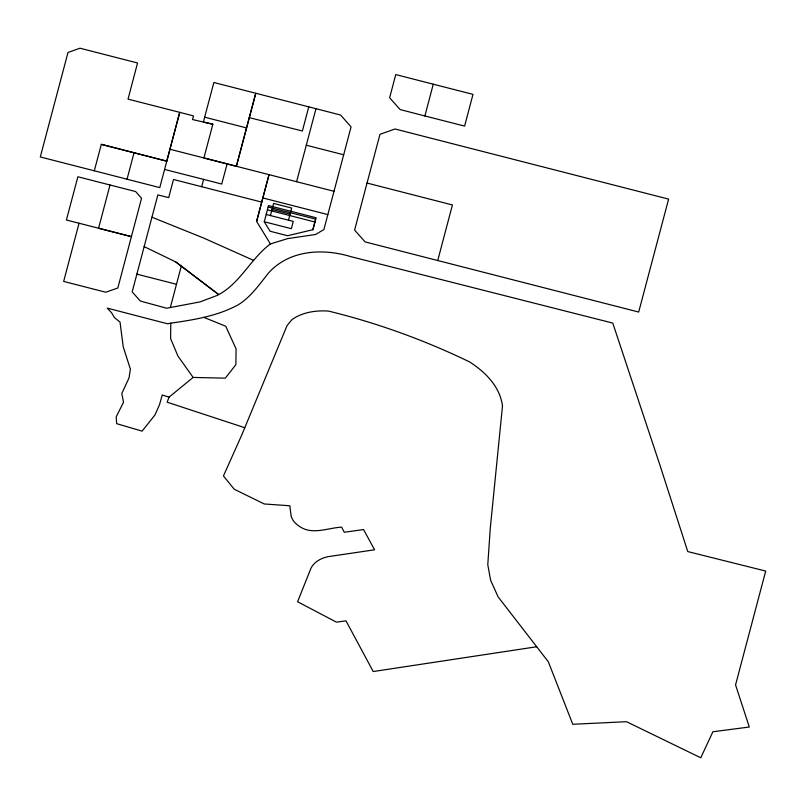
<?xml version="1.0" encoding="UTF-8"?>
<svg xmlns="http://www.w3.org/2000/svg" width="806" height="806" viewBox="0 0 806 806"><rect width="100%" height="100%" fill="white"/><g stroke="black" fill="none" stroke-linecap="round" stroke-linejoin="round"><path stroke-width="1.21" d="M536.705 646.755L373.218 671.539L345.976 620.832L336.455 622.151L297.595 601.75L310.955 568.27C314.229 561.711 321.272 558.074 328.203 556.644L374.578 549.793L363.566 529.572L344.293 532.252L341.623 527.144C327.75 527.859 312.053 535.426 299.298 526.268A21.762 14.639 14 0 1 292.87 520.031L291.188 516.515L289.828 505.765L264.257 503.972L234.224 489.222L223.453 475.933L241.881 434.726L287.067 325.574L291.923 319.66A53.377 35.927 14 0 1 328.636 311.116C377.117 322.934 424.56 340.132 469.515 361.874C485.353 372.08 499.962 386.467 502.491 406.012L490.29 528.111L487.781 564.694L490.622 580.239L498.058 596.803L548.332 661.797L572.774 724.282L626.494 721.702L700.767 757.781L712.907 731.747L749.308 727.022L735.556 684.899L765.7 571.061L687.76 551.576L660.336 466.342L612.772 323.085L350.63 256.59C322.803 248.117 289.324 249.961 268.68 272.831C259.421 284.337 250.998 296.88 238.203 304.809C217.338 316.143 193.994 319.811 170.781 323.166L170.61 338.601L177.945 356.091L193.128 377.43L225.307 378.155L235.866 364.695L236.077 348.887L225.73 326.239L203.968 317.413M270.403 243.936C250.394 258.847 239.926 284.085 217.106 295.459L200.079 301.887L166.661 308.235L140.294 301.021L132.174 291.863L157.865 194.881L168.676 197.631L173.492 179.486L261.718 202.105L269.033 174.65L256.62 221.388L270.403 243.936L287.702 238.596L315.579 234.496L323.891 229.549L351.063 126.885L340.616 115.026L213.872 82.504L203.374 122.028L212.855 124.225L203.898 157.966L334.006 191.294M170.328 307.539L181.29 266.121L175.738 261.92L144.123 246.606M308.758 106.855L302.391 131.005L249.296 117.636L236.38 166.268L169.915 149.251M424.893 115.953L464.609 126.099L472.991 94.373L395.776 74.575L389.63 97.748L400.149 109.576L424.893 115.953L433.265 84.197M79.048 223.212L63.664 281.435L105.777 292.225L117.827 287.994L141.554 198.276L135.66 191.566L77.89 176.766L66.394 219.998L131.398 236.632L98.564 228.229L110.019 185.007M94.302 170.801L159.769 187.617L179.718 112.346L128.033 99.118L137.544 62.979L80.026 48.219L67.996 52.471L40.3 156.958L94.302 170.801L101.334 144.355L166.792 161.17L179.718 112.346L193.49 115.893L192.513 119.54L212.855 124.225M127.036 179.214L134.048 152.737M236.38 166.268L255.774 93.274L249.296 117.636M256.62 221.388L261.718 202.105M264.277 221.751L268.549 205.57L316.164 217.761L313.01 229.67L287.601 235.725L270.06 231.231L264.277 221.751L291.359 228.692L293.283 221.408L266.202 214.477M270.413 215.555L273.627 203.424L291.681 208.049L288.477 220.179M296.598 181.703L315.962 108.729M312.758 229.73L315.549 219.141L268.166 207.011M367.032 183.053L379.979 134.31L395.021 128.99L668.617 199.112L638.684 312.053L365.118 241.901L354.61 230.083L367.032 183.053L452.428 204.946L437.729 260.54M201.651 186.7L203.606 179.375L221.71 184.05L227.141 163.91M193.128 377.43L169.059 397.136L167.134 402.194L244.792 427.714M170.781 323.166L167.598 323.79L107.269 308.134L111.591 312.788L114.412 317.574L120.023 322.088L123.217 346.802L130.391 369.108L129.031 377.923L121.797 393.509L123.53 402.285L116.205 416.813L116.689 423.664L142.098 431.15L154.974 414.939L159.437 404.924L162.238 395.011L169.059 397.136M306.28 145.211L343.678 154.782M164.575 169.441L203.606 179.375M204.694 117.192L246.545 127.932M101.334 144.355L166.792 161.17M262.867 197.954L327.841 214.598M272.025 209.489L290.079 214.114M267.421 209.832L314.803 221.972M136.869 274.141L176.433 284.266M151.931 217.227L203.565 238.012L253.678 260.409M175.738 261.92L218.607 294.522L181.29 266.121"/></g></svg>
